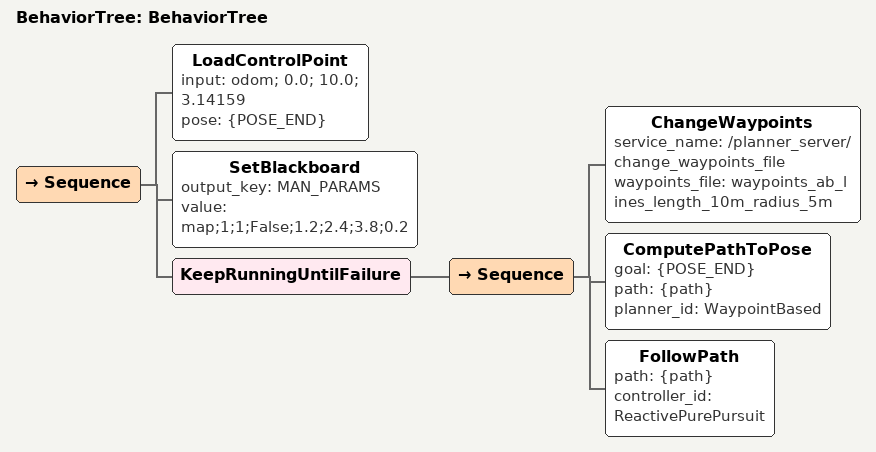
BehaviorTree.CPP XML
<?xml version="1.0"?>

<root main_tree_to_execute="BehaviorTree">

    <BehaviorTree ID="BehaviorTree">
        <Sequence>

            <LoadControlPoint input="odom; 0.0; 10.0; 3.14159" pose="{POSE_END}"/>
            <SetBlackboard output_key="MAN_PARAMS" value="map;1;1;False;1.2;2.4;3.8;0.2"/>

            <KeepRunningUntilFailure>
                <Sequence>
                    <ChangeWaypoints service_name="/planner_server/change_waypoints_file" waypoints_file="waypoints_ab_lines_length_10m_radius_5m"/>
                    <ComputePathToPose goal="{POSE_END}" path="{path}" planner_id="WaypointBased"/>
                    <FollowPath path="{path}" controller_id="ReactivePurePursuit"/>
                </Sequence>
            </KeepRunningUntilFailure>

        </Sequence>
    </BehaviorTree>

</root>
